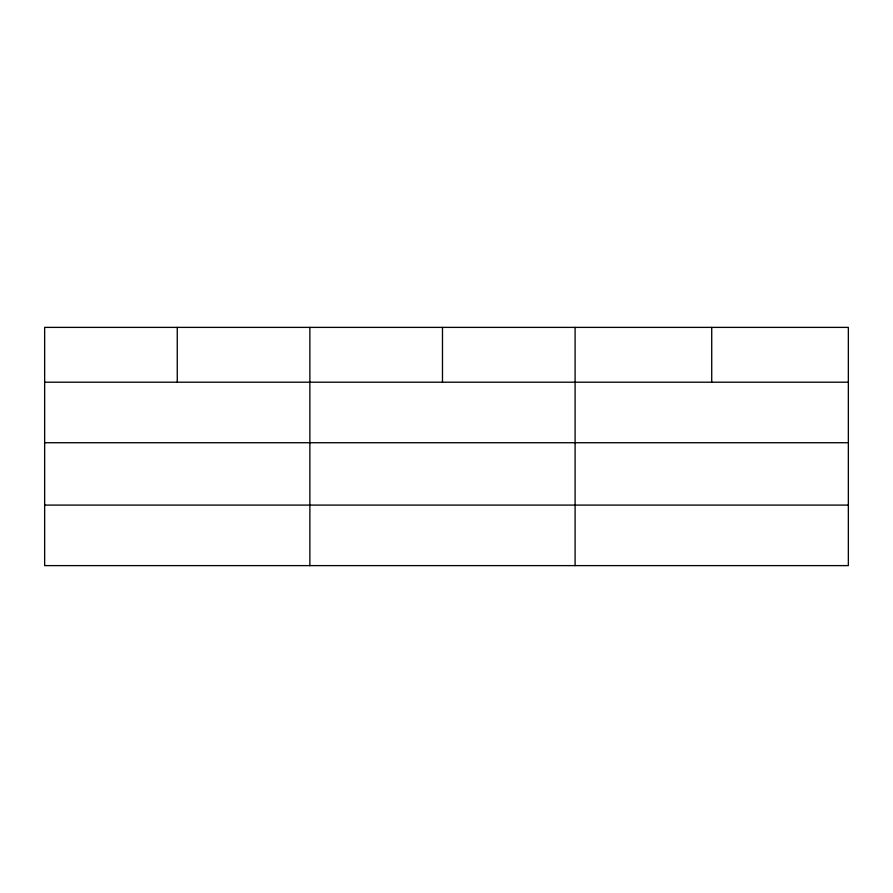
<?xml version="1.0" encoding="UTF-8"?>
<svg xmlns="http://www.w3.org/2000/svg" width="893" height="893" viewBox="0 0 893 893"><rect width="100%" height="100%" fill="white"/><g stroke="black" fill="none" stroke-linecap="round" stroke-linejoin="round"><path stroke-width="1.34" d="M848.35 442.727L848.35 327.385L44.65 327.385L44.65 565.615L848.35 565.615L848.35 442.727L44.65 442.727M44.65 382.204L848.35 382.204M44.65 505.092L848.35 505.092M711.721 327.385L711.721 382.204M575.092 327.385L575.092 565.615M442.481 327.385L442.481 382.204M309.871 327.385L309.871 565.615M177.261 327.385L177.261 382.204"/></g></svg>
